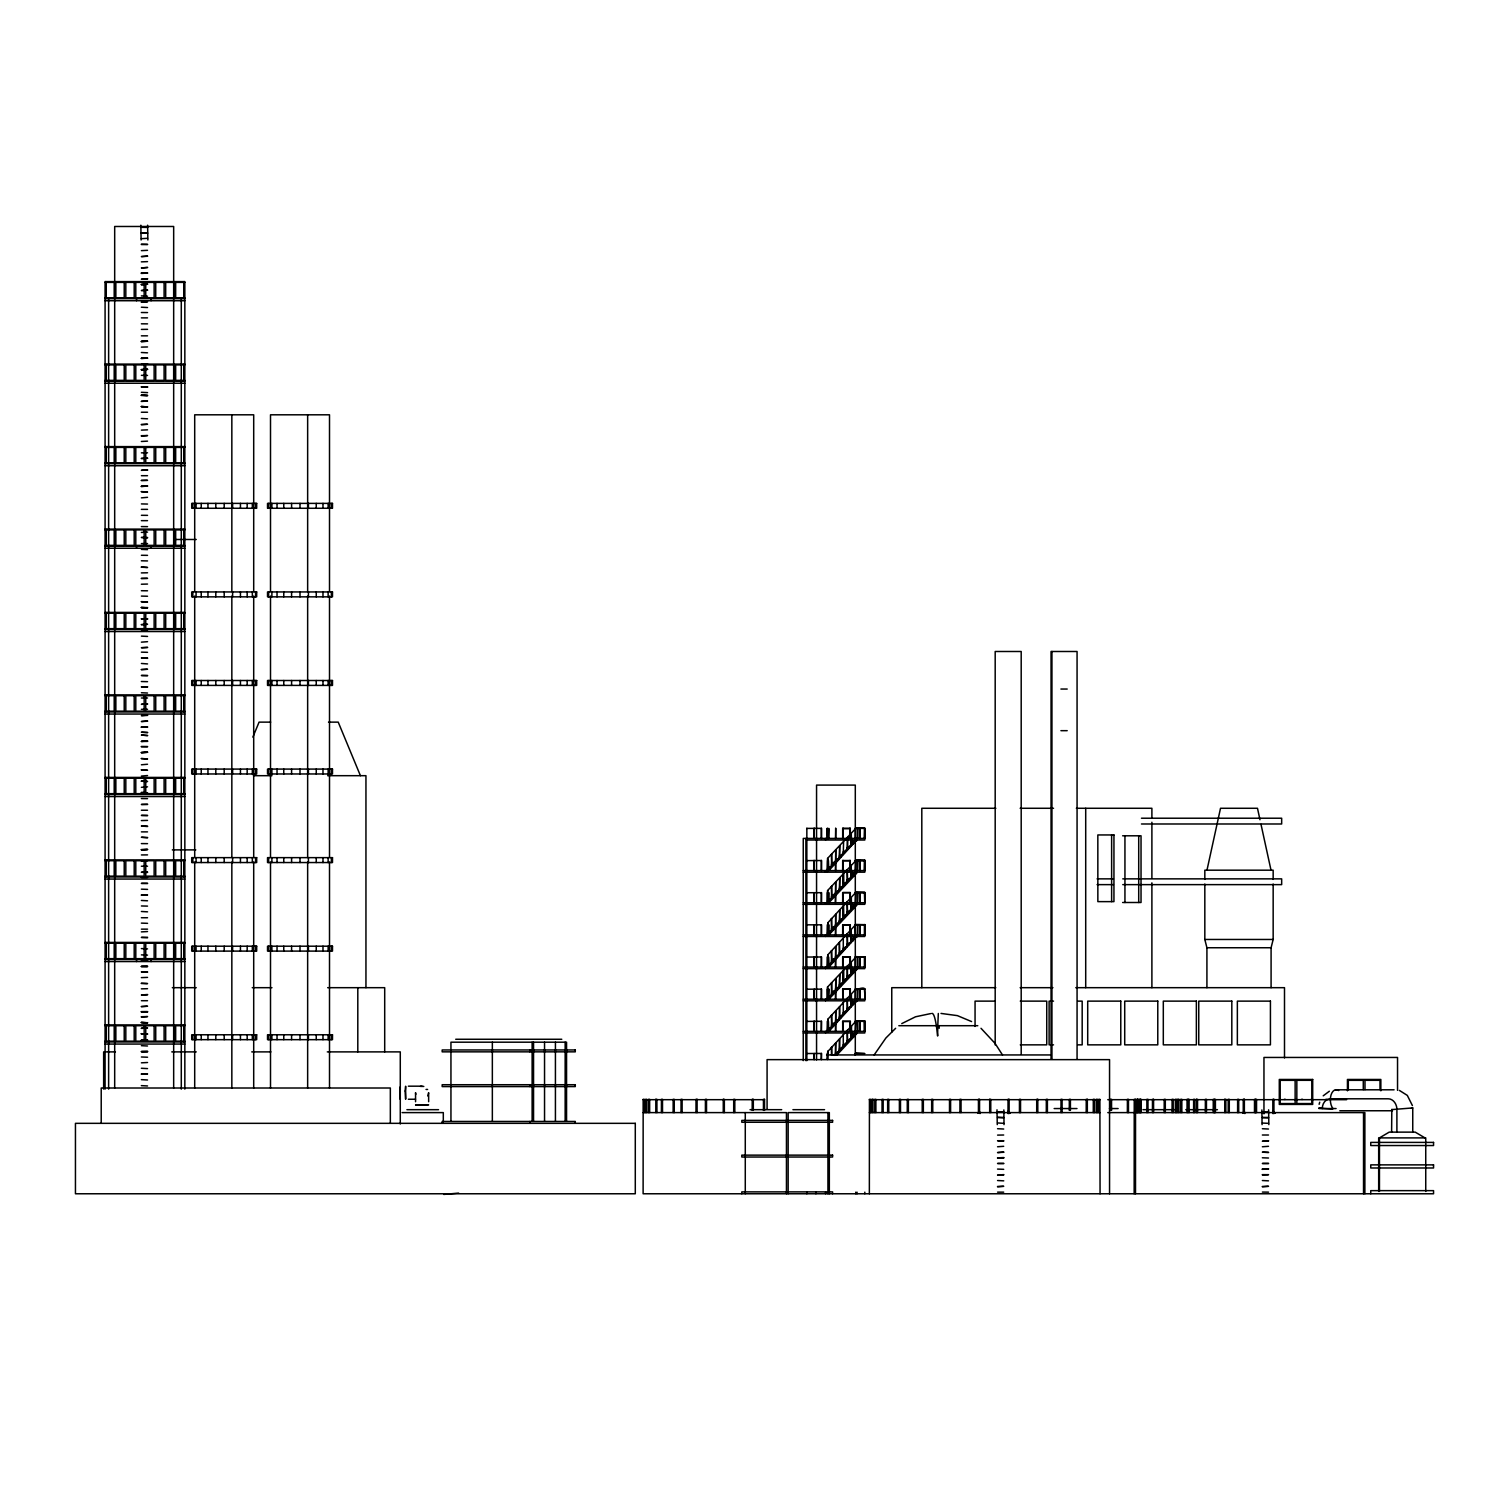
<?xml version="1.0" encoding="UTF-8"?>
<svg xmlns="http://www.w3.org/2000/svg" width="1509" height="1509" viewBox="0 0 1509 1509"><rect width="100%" height="100%" fill="white"/><g stroke="black" fill="none" stroke-linecap="round" stroke-linejoin="round"><path stroke-width="1.5" d="M147.524 226.935L141.374 226.935M141.356 261.868L147.524 261.623M141.412 250.645L147.524 250.324M141.393 244.552L147.524 244.571M141.374 238.705L147.524 238.29M141.393 233.254L147.542 233.254M141.412 227.331L147.524 227.406M141.412 284.541L147.561 284.22L141.393 284.748M141.393 273.431L147.561 273.072L141.374 272.922M141.412 329.415L147.561 329.339M141.374 323.813L147.542 323.869M141.374 312.514L147.542 312.57M141.412 302.007L147.561 301.743L141.393 302.196M141.412 358.35L147.561 358.086L141.393 358.538M141.374 347.127L147.524 346.957M141.374 341.675L147.561 341.204L141.356 341.524M141.374 335.828L147.524 335.828M141.356 395.49L147.524 395.301M141.374 392.302L147.561 392.623M147.524 387.266L141.374 386.851L147.524 386.776M141.412 375.345L147.524 375.42M141.412 369.648L147.561 369.309L141.393 369.837M141.412 430.122L147.524 429.839M141.356 424.406L147.561 424.255L141.393 424.783M141.374 412.24L147.524 412.24M141.412 406.694L147.524 406.789M141.412 401.262L147.561 400.998L141.393 401.469M141.412 458.302L147.561 458.302M141.393 452.851L147.524 452.794M141.356 447.004L147.524 447.343M141.374 441.477L147.524 441.137M141.356 435.705L147.561 435.554L141.393 436.082M141.412 486.37L147.561 486.03L141.393 486.558M141.412 475.693L147.524 475.693M141.374 532.432L147.561 532.111M141.374 526.584L147.542 526.641M141.374 520.662L147.524 520.662M141.412 515.305L147.542 515.361M141.374 509.363L147.524 509.363M141.412 503.912L147.524 504.063M141.356 567.233L147.561 567.478L141.374 567.007M141.356 560.782L147.542 560.933M141.412 555.274L147.524 555.35M141.412 549.389L147.542 549.634M141.412 543.58L147.524 543.58M141.374 590.717L147.542 590.792M141.356 584.228L147.524 584.058M141.412 578.626L147.561 578.362L141.374 578.305M141.356 572.911L147.542 572.779M141.412 636.138L147.524 636.421M141.412 624.537L147.561 624.273L141.393 624.726M141.412 618.935L147.524 619.011M141.356 613.239L147.561 613.314M141.356 607.731L147.524 607.542M141.356 669.506L147.561 669.241L141.374 669.656M141.412 663.47L147.542 663.922M141.412 652.152L147.524 652.322M141.374 698.007L147.524 698.007M141.412 692.744L147.524 693.027M141.356 681.521L147.542 681.672M141.412 727.093L147.561 726.772L141.393 727.3M141.374 709.324L147.524 709.305M141.412 752.557L147.561 752.236L141.393 752.746M141.356 746.785L147.524 746.785M141.374 798.563L147.524 798.638M141.393 787.321L147.524 786.83M147.561 837.476L141.374 837.269L147.524 837.816M141.412 831.874L147.524 831.874M147.561 826.178L141.374 826.027L147.524 826.517M141.356 820.575L147.524 820.406M141.374 810.239L147.524 810.239M141.374 866.223L147.524 866.223M141.393 861.13L147.524 860.715M141.412 854.943L147.542 854.886M141.412 849.68L147.561 849.416L141.393 849.869M141.374 843.588L147.524 843.644M141.412 905.966L147.524 906.117M141.412 895.252L147.561 894.988L141.374 894.931M147.524 244.326L141.374 244.156M147.524 937.806L141.356 937.41L147.524 937.259M141.374 931.883L147.524 931.543M141.393 929.148L147.542 929.148M141.374 917.736L147.524 917.736M141.412 911.493L147.561 911.832M147.561 278.939L141.374 279.24L147.524 278.693M147.524 267.546L141.374 267.942L147.524 267.395M147.524 256.247L141.374 256.587L147.524 256.096M141.356 977.625L147.542 977.398M141.412 966.439L147.561 966.59L141.393 966.628M141.412 954.876L147.524 955.122M147.524 307.534L141.374 307.214M147.524 296.217L141.374 295.896M147.561 290.237L141.374 290.539L147.524 289.992M147.524 1011.615L141.374 1011.615M141.412 1006.484L147.561 1006.22L141.393 1006.673M141.412 1000.712L147.524 1000.712M141.356 988.848L147.524 988.697M141.356 983.51L147.561 983.585L141.374 983.189M141.412 1040.229L147.561 1039.89L141.393 1040.418M141.356 1033.986L147.524 1033.986M141.412 1028.214L147.561 1027.95L141.393 1028.402M141.356 1022.687L147.524 1022.687M141.356 1016.726L147.561 1016.576L141.393 1017.047M141.412 1012.011L147.524 1012.086M147.524 352.823L141.374 352.502M141.374 1079.633L147.524 1079.991M141.393 1074.276L147.561 1073.955L141.374 1073.88M141.374 1068.278L147.524 1068.598M141.412 1062.826L147.542 1062.506M141.356 1085.631L147.542 1085.952M147.524 418.804L141.374 418.483M147.561 470.167L141.374 470.318L147.561 469.903M147.524 537.883L141.374 537.468L147.542 537.487M147.524 596.244L141.374 596.093M147.524 686.953L141.356 686.859L147.561 686.784M147.524 675.749L141.374 675.485L147.542 675.428M147.524 658.358L141.374 657.943L147.561 658.018M147.561 721.227L141.374 721.528L147.524 720.981M147.561 715.417L141.374 715.624L147.542 715.096M147.524 740.919L141.374 741.409L147.561 741.409M147.524 735.487L141.374 735.09L147.542 735.619M147.561 732.619L141.374 732.223L147.561 732.45M141.393 727.017L147.542 727.3M147.524 815.671L141.374 815.407L147.524 815.35M147.524 804.523L141.374 804.467L147.561 804.203M147.561 889.386L141.374 889.159M147.524 883.576L141.356 883.387L147.524 883.237M147.524 872.428L141.356 872.277L147.524 871.938M147.561 923.338L141.374 923.112M147.524 900.779L141.374 900.458M147.524 948.897L141.374 948.576M147.561 943.106L141.356 942.936L147.561 942.936M147.524 972.211L141.374 971.871L147.524 971.871M147.524 960.912L141.374 960.573L147.524 960.573M147.561 994.808L141.374 995.016L147.542 994.488M147.561 1057.224L141.374 1056.998M147.542 1051.735L141.356 1051.528L147.542 1051.207M147.524 1046.001L141.374 1045.68M997.581 1135.108L1003.692 1135.013M997.562 1122.941L1003.692 1123.337M997.543 1111.775L1003.692 1111.944M997.543 1169.079L1003.711 1169.324M997.581 1192.148L1003.692 1192.148M997.543 1186.451L1003.73 1186.3L997.562 1186.829M997.562 1180.528L1003.749 1180.849M1003.711 1174.606L997.543 1175.096L1003.749 1174.945M1003.749 1152.272L997.543 1152.574L1003.711 1152.027M1003.692 1146.312L997.562 1146.765M1003.692 1141.049L997.543 1140.729L1003.711 1140.729M1003.692 1129.034L997.562 1128.713M1003.711 1117.886L997.543 1117.396L1003.711 1117.396M1003.692 1163.646L997.543 1163.477L1003.711 1163.307M1003.711 1158.025L997.543 1157.875L1003.711 1157.554M1262.354 1123.073L1268.503 1123.337M1262.354 1111.775L1268.503 1112.039M1262.354 1157.78L1268.522 1158.025M1262.354 1135.013L1268.503 1135.013M1262.392 1192.072L1268.56 1192.148M1262.354 1186.451L1268.541 1186.3L1262.373 1186.829M1262.373 1180.528L1268.503 1180.849M1262.392 1174.945L1268.56 1174.681L1262.373 1174.624M1262.392 1169.173L1268.541 1168.834L1262.373 1169.362M1268.56 1140.974L1262.354 1141.257L1268.522 1140.729M1268.503 1129.034L1262.373 1128.713M1268.522 1117.886L1262.354 1117.547L1268.522 1117.396M1268.503 1163.646L1262.354 1163.477L1268.522 1163.307M1268.503 1152.348L1262.354 1152.178L1268.522 1152.518M1268.503 1146.312L1262.373 1146.765M1008.031 1112.963L1008.125 1111.265L1010.162 1112.963M1272.841 1112.963L1272.936 1111.265L1274.973 1112.963M141.374 317.871L147.524 317.871M147.561 358.255L141.393 358.255M147.524 386.926L141.412 386.926M147.542 458.17L141.393 458.623M141.374 746.465L147.524 746.521M147.524 619.162L141.374 618.765L147.542 618.69M147.561 849.586L141.393 849.586M141.374 341.204L147.524 341.279M147.524 284.201L141.393 284.447M147.524 486.03L141.393 486.275M147.524 497.329L141.393 497.857M141.412 642.155L147.542 641.683M147.524 764.252L141.393 764.78M147.524 775.551L141.393 776.079M147.524 966.1L141.393 966.345M399.942 1088.083L400.281 1099.25L400.036 1087.046M141.091 239.988L140.846 225.199M147.618 225.199L147.863 239.988M996.996 1109.794L997.26 1124.62M1003.843 1109.926L1004.032 1124.62M1262.071 1124.62L1261.882 1109.926M1268.616 1109.832L1268.843 1124.62M141.412 380.985L147.524 380.928M141.412 629.989L147.524 629.932M141.374 877.465L147.524 877.465M141.393 1051.735L147.524 1051.679M997.581 1158.082L1003.711 1157.78M141.374 227.067L147.542 227.01M141.374 1011.747L147.542 1011.69M806.655 828.403L821.537 828.366L821.537 838.419M806.655 860.62L821.537 860.526L821.518 870.58M806.655 892.724L821.537 892.687L821.481 902.74M806.655 924.828L821.537 924.828L821.5 934.901M806.655 957.046L821.537 956.989L821.481 967.062M806.655 989.206L821.537 989.149L821.481 999.203M806.655 1021.404L821.537 1021.31L821.386 1031.364M806.655 1053.527L821.537 1053.471L821.386 1059.507M864.506 838.419L864.808 828.215L865.053 838.419L803.26 838.419L803.26 1060.62M864.714 860.734L864.506 870.58M803.26 870.58L865.129 870.58L864.902 860.413M864.412 892.687L864.808 904.325L803.26 904.325M855.15 892.687L865.185 892.687L865.185 902.74L803.26 902.74M803.26 934.901L865.129 934.901L865.166 924.791L855.15 924.828M864.412 989.149L865.185 999.203L803.26 999.203M803.26 1000.807L864.808 1000.807L864.808 988.81C862.997 986.094 853.207 991.753 855.867 988.772L865.185 989.263L855.15 989.149M864.846 1021.555L865.166 1031.364L803.26 1031.364M855.999 1053.376L855.226 1054.093L855.867 1053.075L864.676 1053.659M141.393 741.447L147.561 741.089M1206.974 870.184L1220.517 808.277L1257.487 808.277L1259.977 819.745M1271.087 987.678L1271.087 947.746L1273.162 939.466L1273.162 884.029M1319.13 1104.305L1319.715 1102.211M252.852 737.128L259.076 722.132L270.658 722.132M427.783 1095.987L428.65 1092.705L428.65 1101.721M864.714 934.901L864.94 925.017M864.619 1053.471L855.15 1053.471M874.145 1054.942L885.896 1038.003L895.629 1028.289M1391.619 1132.127L1391.807 1109.36M980.058 1113.567L979.454 1111.322L977.945 1113.284M1010.03 1113.284L1008.05 1113.567M1244.868 1113.567L1244.265 1111.322L1242.756 1113.284M1274.841 1113.284L1272.86 1113.567M864.997 956.857L865.091 967.062L803.26 967.062M864.94 1021.235L855.867 1020.933L855.433 1032.175M856.037 828.328L855.263 829.007L855.867 827.969L864.808 828.139L864.808 840.023L806.843 840.023M855.433 871.372L855.867 860.13L864.808 860.205L864.808 872.183L803.26 872.183M856.018 860.451L827.536 890.574L827.536 903.533L825.574 903.533M855.471 903.533L855.867 892.291L864.808 892.309M864.846 892.555L855.867 892.328L827.875 922.735L827.837 932.788M855.999 892.573L855.188 893.196M855.886 956.649L855.094 957.8L855.867 956.612L865.053 957.234M855.207 989.697L855.999 989.055M827.649 1059.412L827.932 1051.358L855.961 1021.159M829.271 902.325L856.829 873.089L855.094 872.975L827.536 902.212L829.158 901.42M829.271 934.486L856.829 905.249L855.094 905.136L827.536 934.373L829.158 933.581M829.271 998.807L856.829 969.551L855.094 969.457L827.536 998.694L829.158 997.902M835.194 1054.885L855.094 1033.759L856.716 1033.759L836.929 1054.998M855.094 829.158L827.536 858.414L827.536 871.372L825.574 871.372M827.932 964.949L827.781 954.876L855.867 924.451L864.808 924.677M827.837 1029.251L827.875 1019.197L855.094 989.961M1323.223 1095.817L1329.354 1091.233M901.76 1023.611L915.548 1016.783L930.6 1013.614M1412.745 1132.127L1412.745 1107.927L1411.33 1108.323M415.786 1105.003L427.783 1105.097M420.407 1086.405L423.803 1086.405M443.759 1194.43L458.623 1193.091M141.374 232.858L147.542 233.027M141.393 273.148L147.561 273.072M105.083 282.39L114.269 282.39L114.269 297.858L105.083 297.858M184.834 282.39L175.666 282.39L175.666 297.858L184.834 297.858M105.083 298.65L184.834 298.65M105.083 300.725L184.834 300.725M105.083 364.103L184.834 364.103M105.083 364.895L114.269 364.895L114.269 380.362L105.083 380.362M184.834 364.895L175.666 364.895L175.666 380.362L184.834 380.362M141.393 369.554L147.561 369.384M105.083 381.155L184.834 381.155M105.083 383.229L184.834 383.229M105.083 446.607L184.834 446.607M105.083 447.4L114.269 447.4L114.269 462.867L105.083 462.867M184.834 447.4L175.666 447.4L175.666 462.867L184.834 462.867M105.083 463.659L184.834 463.659M105.083 465.734L184.834 465.734M105.083 529.112L184.834 529.112M105.083 529.904L114.269 529.904L114.269 545.371L105.083 545.371M184.834 529.904L175.666 529.904L175.666 545.371L184.834 545.371M173.837 539.486L196.227 539.486M105.083 546.164L184.834 546.164M105.083 548.239L184.834 548.239M105.083 612.409L184.834 612.409M105.083 613.201L114.269 613.201L114.269 628.668L105.083 628.668M184.834 613.201L175.666 613.201L175.666 628.668L184.834 628.668M105.083 629.46L184.834 629.46M105.083 631.535L184.834 631.535M1060.921 689.047L1067.203 689.047M105.083 694.913L184.834 694.913M105.083 695.706L114.269 695.706L114.269 711.173L105.083 711.173M184.834 695.706L175.666 695.706L175.666 711.173L184.834 711.173M105.083 711.965L184.834 711.965M105.083 714.04L184.834 714.04M328.509 722.132L338.223 722.132L360.425 775.683M1060.921 730.677L1067.203 730.677M141.393 752.463L147.561 752.293M253.38 775.683L271.96 775.683M327.66 775.683L365.951 775.683L365.951 987.678M105.083 777.418L184.834 777.418M105.083 778.21L114.269 778.21L114.269 793.659L105.083 793.659M184.834 778.21L175.666 778.21L175.666 793.659L184.834 793.659M105.083 794.47L184.834 794.47M105.083 796.545L184.834 796.545M995.865 808.277L921.81 808.277L921.81 987.678M1020.159 808.277L1053.546 808.277M1076.351 808.277L1151.895 808.277L1151.895 817.595M1141.464 818.218L1281.669 818.218L1281.669 823.989L1141.464 823.989M827.215 828.366L827.649 838.419M835.779 828.366L835.477 838.419M850.114 828.271L850.208 838.419L850.284 828.366L842.682 828.366L842.682 838.419M855.15 828.366L864.619 828.422M842.871 828.611L850.114 828.611M852.774 844.191L851.151 844.983L851.151 833.326L851.548 843.38M1122.621 835.797L1141.03 835.797L1141.03 902.495L1122.621 902.495M847.605 837.42L847.228 849.058L848.831 848.265M825.574 839.211L827.536 839.211L827.385 828.271L827.215 838.419M855.094 839.211L857.055 839.211M856.716 840.815L855.094 840.815L827.536 870.071L829.271 870.165L856.716 840.023M855.094 841.324L853.132 841.324L853.132 842.927L854.735 842.135M843.588 841.588L843.286 853.245L844.908 852.434M853.132 842.135L855.094 842.135M851.151 843.38L853.132 843.38L851.151 844.191M839.74 845.983L839.344 857.64L840.966 856.848M849.19 846.304L850.812 846.304M847.228 847.473L849.19 847.473L847.228 848.265M172.328 849.888L195.774 849.888M845.247 850.378L846.87 850.378M843.286 851.642L845.247 851.642L843.286 852.434M831.478 854.245L831.855 864.299M841.324 854.547L842.927 854.547M839.344 856.037L841.324 856.037L839.344 856.848M837.382 858.961L839.004 858.961M105.083 859.923L184.834 859.923M835.42 860.205L837.382 860.205L835.42 861.017M827.536 860.526L827.272 870.58M828.384 860.526L828.592 868.562M855.15 860.526L865.185 860.564M105.083 860.715L114.269 860.715L114.269 876.163L105.083 876.163M184.834 860.715L175.666 860.715L175.666 876.163L184.834 876.163M842.871 860.771L850.114 860.771M835.42 861.809L837.023 861.017M835.42 862.318L833.44 862.318L833.44 863.921L835.062 863.129M833.44 863.129L835.42 863.129M831.478 864.299L833.44 864.299L831.478 865.091M852.774 876.352L851.151 877.144L851.151 865.487L851.548 875.541M829.516 867.203L831.119 867.203M827.536 868.467L829.516 868.467L827.536 869.259M855.094 871.372L857.055 871.372M843.682 883.802L843.286 873.749L843.286 885.387L844.908 884.595M855.094 873.485L853.132 873.485L853.132 875.088L854.735 874.296M853.132 874.296L855.094 874.296M851.151 875.541L853.132 875.541L851.151 876.352M105.083 876.974L184.834 876.974M839.74 878.144L839.344 889.801L840.966 889.008M849.19 878.464L850.812 878.464M105.083 879.049L184.834 879.049M1097.081 878.86L1113.435 878.86M1122.771 878.86L1281.669 878.86L1281.669 884.632L1122.771 884.632M847.228 879.634L849.19 879.634L847.228 880.426M835.797 882.312L835.382 902.74M845.247 882.539L846.87 882.539M843.286 884.595L845.247 884.595L843.286 883.802L843.644 873.749M1097.081 884.632L1113.435 884.632M831.478 886.405L831.817 896.459M841.324 886.707L842.927 886.707M839.344 888.197L841.324 888.197L839.344 889.008M837.382 891.121L839.004 891.121M835.42 892.366L837.382 892.366L835.42 893.177M842.871 892.536L850.114 892.536M828.781 892.687L828.403 902.74M850.114 892.592L850.171 902.74L850.322 892.687L842.682 892.687L842.682 902.74L842.871 892.592M835.42 893.969L837.023 893.177M835.42 894.479L833.44 894.479L833.44 896.082L835.062 895.29M833.44 895.29L835.42 895.29M831.478 896.459L833.44 896.459L831.478 897.251M829.516 899.364L831.119 899.364M827.536 900.628L829.516 900.628L827.536 901.42M855.094 903.533L857.055 903.533M855.094 905.645L853.132 905.645L853.132 907.249L854.735 906.437M844.908 916.755L843.286 917.547L843.305 905.89L843.682 915.963M853.132 906.437L855.094 906.437M851.151 907.701L853.132 907.701L851.151 908.512M839.74 910.304L839.344 921.961L840.966 921.15M849.19 910.606L850.812 910.606M847.228 911.794L849.19 911.794L847.228 912.587M835.797 914.473L835.401 934.901M845.247 914.699L846.87 914.699M843.286 916.755L845.247 916.755L843.286 915.963L843.474 905.89M831.478 918.547L831.78 928.62M841.324 918.868L842.927 918.868M839.344 920.358L841.324 920.358L839.344 921.15M827.819 922.678L827.536 935.693L825.574 935.693M837.382 923.263L839.004 923.263M835.42 924.527L837.382 924.527L835.42 925.338M828.781 924.828L828.422 934.901M850.114 924.753L850.114 934.901L850.303 924.828L842.682 924.828L842.682 934.901L842.871 924.753M842.871 925.074L850.114 925.074M855.094 925.639L855.339 935.693M835.42 926.13L837.023 925.338M835.42 926.639L833.44 926.639L833.44 928.242L835.062 927.45M833.44 927.45L835.42 927.45M831.478 928.62L833.44 928.62L831.478 929.412M852.774 940.654L851.151 941.465L851.17 929.808L851.548 939.862M829.516 931.525L831.119 931.525M827.536 932.788L829.516 932.788L827.536 933.581M847.228 933.882L847.586 943.936M855.094 935.693L857.055 935.693M803.26 936.485L864.808 936.485L864.808 924.489M856.716 937.296L855.094 937.296L827.536 966.533L829.271 966.647L856.716 936.485M855.094 937.806L853.132 937.806L853.132 939.409L854.735 938.598M843.286 938.051L843.286 949.708L844.908 948.916M853.132 938.598L855.094 938.598M1204.823 884.029L1204.823 939.466L1273.162 939.466M851.151 940.654L853.132 940.654L851.151 939.862L851.265 929.808M105.083 942.427L184.834 942.427M849.19 942.767L850.812 942.767M105.083 943.219L114.269 943.219L114.269 958.668L105.083 958.668M184.834 943.219L175.666 943.219L175.666 958.668L184.834 958.668M847.228 943.936L849.19 943.936L847.228 944.747M835.797 946.633L835.439 967.062M845.247 946.86L846.87 946.86M1204.823 939.466L1206.917 947.746L1271.087 947.746M843.286 948.124L845.247 948.124L843.286 948.916M831.478 950.708L831.817 960.78M841.324 951.028L842.927 951.028M839.344 952.519L841.324 952.519L839.344 953.311M827.762 954.763L827.536 967.854L825.574 967.854M837.382 955.423L839.004 955.423M835.42 956.687L837.382 956.687L835.42 957.479M855.15 956.989L865.129 956.989L864.714 967.062M842.871 957.234L850.114 957.234M835.42 958.29L837.023 957.479M835.42 958.8L833.44 958.8L833.44 960.403L835.062 959.592M105.083 959.479L184.834 959.479M833.44 959.592L835.42 959.592M831.478 960.78L833.44 960.78L831.478 961.573M105.083 961.554L184.834 961.554M852.774 972.815L851.151 973.626L851.17 961.969L851.548 972.022M829.516 963.685L831.119 963.685M827.536 964.949L829.516 964.949L827.536 965.741M847.228 966.043L847.473 976.097M855.094 967.854L857.055 967.854M803.26 968.646L864.808 968.646L864.808 956.649M843.663 980.265L843.286 970.212L843.286 981.869L844.908 981.076M855.094 969.966L853.132 969.966L853.132 971.57L854.735 970.759M853.132 970.759L855.094 970.759M851.151 972.022L853.132 972.022L851.151 972.815M839.74 974.625L839.344 986.282L840.966 985.471M849.19 974.927L850.812 974.927M847.228 976.097L849.19 976.097L847.228 976.908M845.247 979.02L846.87 979.02M843.286 981.076L845.247 981.076L843.286 980.265L843.644 970.212M831.478 982.868L831.78 992.922M841.324 983.189L842.927 983.189M839.344 984.679L841.324 984.679L839.344 985.471M172.328 987.678L196.245 987.678M252.248 987.678L271.96 987.678M327.66 987.678L384.701 987.678L384.701 1051.886M837.382 987.584L839.004 987.584M995.789 987.678L891.762 987.678L891.762 1032.175M1020.159 987.678L1052.924 987.678M1075.785 987.678L1284.499 987.678L1284.499 1057.941M835.42 988.848L837.382 988.848L835.42 989.64M835.42 990.451L837.023 989.64M835.42 990.96L833.44 990.96L833.44 992.564L835.062 991.753M833.44 991.753L835.42 991.753M831.478 992.922L833.44 992.922L831.478 993.733M829.516 995.846L831.119 995.846M827.536 997.091L829.516 997.091L827.536 997.902M847.228 998.204L847.549 1008.257M825.574 1000.014L827.536 1000.014L827.554 987.037L855.377 957.687L855.339 967.854M855.094 1000.014L857.055 1000.014M994.903 1001.127L975.059 1001.127L975.059 1026.441M1020.273 1001.127L1046.737 1001.127L1046.737 1044.85L1020.273 1044.85M1053.527 1001.127L1049.113 1001.127L1049.113 1044.85L1053.527 1044.85M1077.766 1001.127L1082.179 1001.127L1082.179 1044.85L1077.766 1044.85M856.716 1001.599L855.094 1001.599L827.536 1030.854L829.271 1030.968L856.716 1000.807M855.094 1002.127L853.132 1002.127L853.132 1003.711L854.735 1002.919M843.286 1002.372L843.286 1014.029L844.908 1013.237M853.132 1002.919L855.094 1002.919M851.151 1004.183L853.132 1004.183L851.151 1004.975M849.19 1007.088L850.812 1007.088M847.228 1008.257L849.19 1008.257L847.228 1009.068M845.247 1011.181L846.87 1011.181M843.286 1012.426L845.247 1012.426L843.286 1013.237M941.012 1013.426L957.404 1015.632L971.589 1021.574M831.478 1015.029L831.874 1025.083M841.324 1015.35L842.927 1015.35M839.344 1016.84L841.324 1016.84L839.344 1017.632M827.932 1019.197L827.536 1032.175L825.574 1032.175M837.382 1019.744L839.004 1019.744M835.42 1021.008L837.382 1021.008L835.42 1021.8M828.384 1021.31L828.63 1031.364M855.15 1021.31L864.997 1021.367M842.871 1021.555L850.114 1021.555M835.42 1022.612L837.023 1021.8M835.42 1023.121L833.44 1023.121L833.44 1024.724L835.062 1023.913M833.44 1023.913L835.42 1023.913M105.083 1024.932L184.834 1024.932M831.478 1025.083L833.44 1025.083L831.478 1025.894M105.083 1025.724L114.269 1025.724L114.269 1041.172L105.083 1041.172M184.834 1025.724L175.666 1025.724L175.666 1041.172L184.834 1041.172M898.836 1025.705L977.794 1025.705M829.516 1028.006L831.119 1028.006M827.536 1029.251L829.516 1029.251L827.536 1030.062M847.228 1030.364L847.605 1040.418M855.094 1032.175L857.055 1032.175M803.26 1032.967L864.808 1032.967L864.808 1020.971M855.094 1034.287L853.132 1034.287L853.132 1035.872L854.735 1035.08M843.286 1034.533L843.286 1046.19L844.908 1045.397M853.132 1035.08L855.094 1035.08M851.151 1036.343L853.132 1036.343L851.151 1037.136M455.718 1039.267L561.782 1039.267M849.19 1039.248L850.812 1039.248M141.393 1040.135L147.524 1040.38M847.228 1040.418L849.19 1040.418L847.228 1041.229M105.083 1041.965L184.834 1041.965M835.797 1043.115L835.42 1054.753L837.023 1053.961M845.247 1043.323L846.87 1043.323M105.083 1044.058L184.834 1044.058M843.286 1044.586L845.247 1044.586L843.286 1045.397M831.478 1047.189L831.78 1055.244M841.324 1047.51L842.927 1047.51M839.344 1049L841.324 1049L839.344 1049.792M827.724 1051.207L827.385 1059.507L827.272 1053.471M115.42 1051.886L103.649 1051.886L103.649 1089.102M171.762 1051.886L196.245 1051.886M251.739 1051.886L270.922 1051.886M327.302 1051.886L400.281 1051.886L400.281 1123.979M837.382 1051.905L839.004 1051.905M835.42 1053.169L837.382 1053.169L835.42 1053.961M826.611 1054.942L1050.019 1054.942M833.44 1055.281L835.42 1055.281M408.373 1086.178L422.105 1086.178M426.047 1089.441L427.594 1089.441M1335.484 1089.8L1394.09 1089.8M408.373 1099.25L415.503 1099.25M655.83 1099.344L656.905 1099.344L656.924 1112.605M697.083 1099.344L696.007 1099.344L695.989 1112.605M723.283 1099.344L724.339 1099.344L724.358 1112.605M764.516 1099.344L763.46 1099.344L763.441 1110.398M872.957 1099.344L871.9 1099.344L871.881 1112.605M989.697 1099.344L990.753 1099.344L990.772 1112.605M1037.777 1099.344L1036.721 1099.344L1036.702 1112.605M1087.31 1099.344L1086.235 1099.344L1086.216 1112.605M1153.555 1099.344L1152.48 1099.344L1152.461 1112.605M1177.85 1099.344L1178.925 1099.344L1178.944 1112.605M1196.486 1099.344L1197.542 1099.344L1197.561 1112.605M1224.761 1099.344L1225.836 1099.344L1225.855 1112.605M1244.34 1099.344L1243.265 1099.344L1243.246 1112.605M1284.272 1099.344L1285.328 1099.344M1301.531 1099.344L1302.588 1099.344M1311.132 1099.344L1312.189 1099.344M1325.826 1099.344L1326.883 1099.344M643.117 1099.684L764.063 1099.684M869.354 1099.684L1100.061 1099.684M1107.776 1099.684L1346.613 1099.684M415.56 1104.871L428.65 1104.871M1054.15 1108.549L1076.992 1108.549M1109.436 1108.549L1118.131 1108.549M1318.96 1108.549L1336.087 1108.549M406.902 1109.681L438.534 1109.681M750.048 1109.681L781.681 1109.681M792.923 1109.681L824.555 1109.681M1142.935 1109.681L1174.568 1109.681M1185.791 1109.681L1217.442 1109.681M1339.803 1110.756L1392.43 1110.756M402.13 1112.605L443.306 1112.605L443.306 1121.885M643.117 1112.605L786.453 1112.605L786.453 1193.77M869.354 1112.605L1100.061 1112.605M1107.795 1112.605L1364.872 1112.605L1364.872 1193.77M1262.373 1169.079L1268.522 1169.079M825.574 1192.959L827.536 1192.959M1321.299 1108.059L1318.715 1108.172L1332.654 1109.077M1412.745 1107.927L1391.977 1109.587M1399.352 1090.385L1407.312 1095.402L1412.405 1105.569M1424.968 1137.899L1415.216 1132.127L1389.204 1132.127L1379.452 1137.899L1379.452 1191.431M855.377 925.583L856.037 924.81M981.001 1028.289L995.053 1043.379L1002.485 1054.942M827.573 986.773L827.743 997.091M938.315 1013.482L937.787 1025.705A77.166 1.056 -90 0 0 937.636 1036.023A76.77 8.979 -90 0 0 936.334 1025.705L935.995 1023.611A60.002 7.017 -90 0 0 931.77 1013.482M864.638 860.677L857.565 860.564L857.433 870.58L857.602 860.432M1260.996 824.329L1271.012 870.184M415.786 1094.402L415.56 1092.705L415.56 1101.721M1425.741 1191.431L1425.741 1137.899L1378.679 1137.899L1378.679 1191.431M1397.541 1090.347L1397.541 1057.451L1263.957 1057.451L1263.957 1113.849M1396.9 1132.127L1396.9 1108.549A11.11 8.752 -90 0 0 1388.223 1098.797L1330.391 1098.797A9.639 8.092 -90 0 0 1322.299 1108.549M1380.848 1090.818L1380.848 1079.463L1347.443 1079.463L1347.443 1090.818M1379.999 1089.611L1379.999 1080.312L1364.985 1080.312L1364.985 1089.611M1370.757 1193.77L1370.757 1190.639L1433.55 1190.639L1433.55 1193.77L643.117 1193.77L643.155 1099.344L644.249 1099.344L644.268 1112.605M1363.532 1112.605L1363.532 1193.77M1363.287 1089.63L1363.287 1080.331L1348.31 1080.331L1348.31 1089.63M1273.936 1112.605L1273.936 1099.344L1272.841 1099.344L1272.823 1112.605M1273.162 879.407L1273.162 870.184L1204.823 870.184L1204.823 879.407M1256.544 1112.605L1256.544 1099.344L1254.507 1099.344L1254.488 1112.605M1244.359 1099.344L1244.359 1112.605M1238.7 1112.605L1238.7 1099.344L1237.625 1099.344L1237.606 1112.605M1229.288 1112.605L1229.288 1099.344L1228.213 1099.344L1228.194 1112.605M1224.742 1099.344L1224.742 1112.605M1215.405 1112.605L1215.405 1099.344L1213.255 1099.344L1213.236 1112.605M1206.917 947.746L1206.917 987.678M1206.446 1112.605L1206.446 1099.344L1205.37 1099.344L1205.351 1112.605M1196.467 1099.344L1196.467 1112.605M1194.713 1112.605L1194.713 1099.344L1193.638 1099.344L1193.619 1112.605M1189.111 1112.605L1189.111 1099.344L1187.055 1099.344L1187.036 1112.605M1188.149 1099.344L1188.017 1112.605M1181.83 1112.605L1181.83 1099.344L1180.755 1099.344L1180.736 1112.605M1177.831 1099.344L1177.831 1112.605M1176.454 1112.605L1176.454 1099.344L1175.379 1099.344L1175.36 1112.605M1173.191 1112.605L1173.191 1099.344L1172.097 1099.344L1172.078 1112.605M1165.306 1112.605L1165.306 1099.344L1164.212 1099.344L1164.194 1112.605M1153.574 1099.344L1153.574 1112.605M1151.895 822.254L1151.895 878.181M1151.895 882.84L1151.895 987.678M1147.972 1112.605L1147.972 1099.344L1146.878 1099.344L1146.859 1112.605M1141.03 1112.605L1141.03 1099.344L1139.616 1099.344L1139.597 1112.605M1140.691 1099.344L1140.691 1112.605M1139.936 1099.344L1139.936 1112.605M1138.71 835.797L1138.71 902.495M1138.559 1112.605L1138.559 1099.344L1136.711 1099.344L1136.692 1112.605M1137.786 1099.344L1137.786 1112.605M1137.446 1099.344L1137.446 1112.605M1135.504 1193.77L1135.541 1099.344L1134.24 1099.344L1134.164 1193.77M1135.315 1099.344L1135.315 1112.605M1128.468 1112.605L1128.468 1099.344L1127.393 1099.344L1127.374 1112.605M1124.941 835.797L1124.941 902.495M1111.624 834.949L1111.624 901.627M1111.548 1110.398L1111.548 1099.344L1110.473 1099.344L1110.454 1110.398M1109.549 1193.77L1109.549 1059.639L767.081 1059.639L767.081 1109.04M1100.061 1193.77L1099.891 1099.344L1098.797 1099.344L1098.778 1112.605M1097.401 1112.605L1097.401 1099.344L1096.326 1099.344L1096.307 1112.605M1094.402 1112.605L1094.402 1099.344L1093.308 1099.344L1093.289 1112.605M1087.329 1099.344L1087.329 1112.605M1085.707 808.277L1085.707 987.678M1077.068 1059.092L1077.068 651.492L1051.056 651.492L1051.056 1059.092M1070.409 1110.398L1070.409 1099.344L1069.315 1099.344L1069.296 1110.398M1062.091 1112.605L1062.091 1099.344L1061.016 1099.344L1060.997 1112.605M1051.943 651.492L1051.943 1059.356M1047.397 1112.605L1047.397 1099.344L1046.322 1099.344L1046.303 1112.605M1037.796 1099.344L1037.796 1112.605M1021.197 1054.376L1021.197 651.492L995.186 651.492L995.186 1044.945M1020.537 1112.605L1020.537 1099.344L1019.462 1099.344L1019.443 1112.605M1009.125 1112.605L1009.125 1099.344L1008.031 1099.344L1008.012 1112.605M989.678 1099.344L989.678 1112.605M979.548 1112.605L979.548 1099.344L978.454 1099.344L978.436 1112.605M961.044 1112.605L961.044 1099.344L959.95 1099.344L959.931 1112.605M950.595 1112.605L950.595 1099.344L949.519 1099.344L949.501 1112.605M939.183 1025.705L939.183 1028.289M932.751 1112.605L932.751 1099.344L931.675 1099.344L931.657 1112.605M923.338 1112.605L923.338 1099.344L922.244 1099.344L922.225 1112.605M908.38 1112.605L908.38 1099.344L907.286 1099.344L907.267 1112.605M900.496 1112.605L900.496 1099.344L899.402 1099.344L899.383 1112.605M888.763 1112.605L888.763 1099.344L887.669 1099.344L887.65 1112.605M883.161 1112.605L883.161 1099.344L882.067 1099.344L882.048 1112.605M875.88 1112.605L875.88 1099.344L874.805 1099.344L874.786 1112.605M872.975 1099.344L872.975 1112.605M870.504 1112.605L870.504 1099.344L869.429 1099.344L869.354 1193.77M864.808 1192.167L864.808 1193.77M864.563 1031.364L864.431 1021.31L864.412 1031.364M864.412 828.366L864.412 838.419M864.412 860.526L864.412 870.58M864.412 924.828L864.412 934.901M864.412 956.989L864.412 967.062M860.055 828.366L860.036 838.419M860.055 860.526L860.055 870.58M860.036 892.687L860.055 902.74M860.055 924.828L860.055 934.901M860.055 956.989L860.055 967.062M860.055 989.149L860.055 999.203M860.055 1021.31L860.055 1031.364M859.866 838.419L859.715 828.366L859.677 838.419M859.866 860.526L859.809 870.58M859.998 892.687L859.772 902.74L859.658 892.687M859.809 956.989L859.866 967.062M859.866 989.149L859.772 999.203L859.677 989.149M859.96 1031.364L859.715 1021.31L859.696 1031.364M859.696 860.526L859.677 870.58M859.696 956.989L859.658 967.062M857.565 934.901L857.602 924.753L857.414 934.901M857.602 956.913L857.565 967.062L857.47 956.989M857.602 1021.235L857.565 1031.364L857.414 1021.31M857.055 838.419L857.055 840.023M857.055 870.58L857.055 872.183M857.055 902.74L857.055 904.325M857.055 934.901L857.055 936.485M857.055 967.062L857.055 968.646M857.055 999.203L857.055 1000.807M857.055 1031.364L857.055 1032.967M857.055 1192.167L857.055 1193.77M855.754 838.419L855.754 840.023M855.754 870.58L855.754 872.183M855.754 902.74L855.754 904.325M855.754 934.901L855.754 936.485M855.754 967.062L855.754 968.646M855.754 999.203L855.754 1000.807M855.754 1192.167L855.754 1193.77M855.471 829.158L855.396 839.211M855.433 989.961L855.339 1000.014M855.301 1055.187L855.301 785.095L816.558 785.095L816.558 1059.884M852.774 908.512L851.151 909.305L851.151 897.648L851.548 907.701M852.774 1004.975L851.151 1005.786L851.151 994.129L851.548 1004.183M852.774 1037.136L851.151 1037.928L851.17 1026.29L851.548 1036.343M851.265 833.326L851.453 843.38M851.208 865.487L851.397 875.541M851.359 897.648L851.359 907.701M851.265 961.969L851.491 972.022M851.397 994.129L851.359 1004.183M851.529 1026.29L851.397 1036.343M850.303 967.062L850.322 956.989L842.682 956.989L842.682 967.062M850.114 860.432L850.114 870.58L850.284 860.526L842.682 860.526L842.682 870.58L842.871 860.432M850.114 956.913L850.02 967.062L849.925 956.989M849.944 828.366L849.925 838.419M849.944 860.526L849.925 870.58M849.944 892.687L849.925 902.74M849.944 924.828L849.925 934.901M849.944 989.149L849.925 999.203M849.944 1031.364L850.322 1021.31L850.284 1031.364L850.114 1021.235L842.871 1021.178L842.871 1031.364M848.831 880.426L847.228 881.218L847.228 869.58L847.605 879.634M848.831 912.587L847.228 913.379L847.228 901.722L847.549 911.794M848.831 944.747L847.228 945.539L847.36 933.882M848.831 976.908L847.228 977.7L847.417 966.043M848.831 1009.068L847.228 1009.861L847.322 998.204M848.831 1041.229L847.228 1042.021L847.36 1030.364M847.473 837.42L847.586 847.473M843.078 828.366L843.059 838.419M843.078 860.526L843.059 870.58M843.041 892.687L843.059 902.74M843.059 924.828L843.078 934.901M843.041 956.989L843.059 967.062M843.041 989.149L843.059 999.203M843.059 1031.364L842.682 1021.31L842.701 1031.364M842.871 828.271L842.833 838.419M842.871 956.913L842.927 967.062M840.966 953.311L839.344 954.122L839.4 942.465L839.645 952.519M840.966 1017.632L839.344 1018.443L839.551 1006.786L839.74 1016.84M840.966 1049.792L839.344 1050.585L839.551 1038.947L839.589 1049M839.645 845.983L839.589 856.037M839.74 878.144L839.74 888.197M839.683 910.304L839.74 920.358M839.74 974.625L839.589 984.679M835.628 828.271L835.779 838.419M835.779 870.58L835.741 850.152L835.382 870.58M835.609 882.312L835.59 902.74M835.609 914.473L835.722 934.901M835.609 946.633L835.628 967.062M835.779 999.203L835.797 978.794L835.382 999.203M835.779 1031.364L835.741 1010.955L835.42 1031.364M835.552 1043.115L835.628 1053.659M833.1 865.091L831.478 865.902L831.666 854.245M833.1 897.251L831.478 898.044L831.629 886.405M833.1 929.412L831.478 930.204L831.497 918.547M833.1 961.573L831.478 962.365L831.534 950.708M833.1 993.733L831.478 994.525L831.666 982.868M833.1 1025.894L831.478 1026.686L831.629 1015.029M832.591 1193.77L832.591 1191.884L741.806 1191.884L741.806 1193.77M831.629 1047.189L831.478 1055.244M829.328 1193.77L829.328 1112.605L788.151 1112.605L788.151 1193.77M828.724 838.419L828.781 828.366L828.441 838.419M828.592 892.687L828.781 902.74M828.592 924.828L828.781 934.901M828.592 956.989L828.762 965.043M828.328 860.432L828.384 868.562M828.328 956.913L828.535 965.043M828.328 1021.235L828.384 1031.364M827.687 858.414L827.932 868.467M827.687 890.574L827.932 900.628M827.932 1112.605L827.932 1193.77M827.272 892.687L827.215 902.74M827.29 924.828L827.215 934.901M827.234 956.989L827.215 967.062M827.272 989.149L827.215 999.203M827.29 1021.31L827.215 1031.364M825.574 838.419L825.574 840.023M825.574 870.58L825.574 872.183M825.574 902.74L825.574 904.325M825.574 934.901L825.574 936.485M825.574 967.062L825.574 968.646M825.574 999.203L825.574 1000.807M825.574 1031.364L825.574 1032.967M825.574 1192.167L825.574 1193.77M821.33 828.271L821.33 838.419M821.33 860.432L821.33 870.58M821.33 892.592L821.33 902.74M821.33 924.753L821.33 934.901M821.33 956.913L821.33 967.062M821.33 989.074L821.33 999.203M821.33 1021.235L821.33 1031.364M821.33 1053.395L821.33 1059.525M815.897 838.419L815.897 840.023M815.897 870.58L815.897 872.183M815.897 902.74L815.897 904.325M815.897 934.901L815.897 936.485M815.897 967.062L815.897 968.646M815.897 999.203L815.897 1000.807M815.897 1192.167L815.897 1193.77M814.275 828.366L814.2 838.419L814.087 828.271M814.143 860.526L814.2 870.58L814.087 860.432M814.275 924.828L814.238 934.901L814.087 924.753M814.275 956.989L814.256 967.062L814.087 956.913M814.294 999.203L814.238 989.149L814.087 999.203M814.238 1021.31L814.275 1031.364M814.294 1059.507L814.256 1053.471L814.087 1059.601M814.087 1021.235L814.087 1031.364M806.843 828.271L806.843 1060.62M806.843 1192.167L806.843 1193.77M805.881 838.419L805.881 1060.62M764.535 1099.344L764.535 1110.398M753.312 1110.398L753.312 1099.344L752.218 1099.344L752.199 1110.398M745.276 1112.605L745.276 1193.77M734.808 1112.605L734.808 1099.344L733.714 1099.344L733.695 1112.605M723.264 1099.344L723.264 1112.605M706.514 1112.605L706.514 1099.344L705.42 1099.344L705.401 1112.605M697.101 1099.344L697.101 1112.605M682.125 1112.605L682.125 1099.344L681.049 1099.344L681.031 1112.605M674.259 1112.605L674.259 1099.344L673.165 1099.344L673.146 1112.605M662.508 1112.605L662.508 1099.344L661.432 1099.344L661.414 1112.605M655.811 1099.344L655.811 1112.605M649.643 1112.605L649.643 1099.344L648.568 1099.344L648.549 1112.605M646.739 1112.605L646.739 1099.344L645.663 1099.344L645.645 1112.605M575.287 1123.337L575.287 1121.451L442.175 1121.451L442.175 1123.337M566.554 1121.017L566.554 1042.191L450.946 1042.191L450.946 1121.017M565.158 1042.191L565.158 1121.017M555.425 1042.191L555.425 1121.017M544.542 1042.191L544.542 1121.017M533.545 1042.191L533.545 1121.017M532.13 1042.191L532.13 1121.017M529.866 1049.962L529.866 1051.848M529.866 1084.726L529.866 1086.593M529.866 1121.451L529.866 1123.337M492.349 1042.191L492.349 1121.017M390.341 1123.337L390.341 1088.008L101.216 1088.008L101.216 1123.337M357.803 987.678L357.803 1051.886M331.376 503.384L331.376 508.269M331.376 591.943L331.376 596.847M331.376 680.502L331.376 685.407M331.376 769.081L331.376 773.966M331.376 857.64L331.376 862.544M331.376 946.2L331.376 951.104M331.376 1034.778L331.376 1039.663M329.509 591.358L329.509 414.805L270.507 414.805L270.507 591.358M329.509 596.055L329.509 857.338M329.509 862.054L329.509 1088.027M328.132 503.384L328.132 508.269M328.132 591.943L328.132 596.847M328.132 680.502L328.132 685.407M328.132 769.081L328.132 773.966M328.132 857.64L328.132 862.544M328.132 946.2L328.132 951.104M328.132 1034.778L328.132 1039.663M322.983 503.384L322.983 508.269M322.983 591.943L322.983 596.847M322.983 680.502L322.983 685.407M322.983 769.081L322.983 773.966M322.983 857.64L322.983 862.544M322.983 946.2L322.983 951.104M322.983 1034.778L322.983 1039.663M316.249 503.384L316.249 508.269M316.249 591.943L316.249 596.847M316.249 680.502L316.249 685.407M316.249 769.081L316.249 773.966M316.249 857.64L316.249 862.544M316.249 946.2L316.249 951.104M316.249 1034.778L316.249 1039.663M308.421 503.384L308.421 508.269M308.421 591.943L308.421 596.847M308.421 680.502L308.421 685.407M308.421 769.081L308.421 773.966M308.421 857.64L308.421 862.544M308.421 946.2L308.421 951.104M308.421 1034.778L308.421 1039.663M307.647 414.805L307.647 591.358M307.647 596.055L307.647 857.338M307.647 862.054L307.647 1088.027M300.008 503.384L300.008 508.269M300.008 591.943L300.008 596.847M300.008 680.502L300.008 685.407M300.008 769.081L300.008 773.966M300.008 857.64L300.008 862.544M300.008 946.2L300.008 951.104M300.008 1034.778L300.008 1039.663M291.595 503.384L291.595 508.269M291.595 591.943L291.595 596.847M291.595 680.502L291.595 685.407M291.595 769.081L291.595 773.966M291.595 857.64L291.595 862.544M291.595 946.2L291.595 951.104M291.595 1034.778L291.595 1039.663M283.767 503.384L283.767 508.269M283.767 591.943L283.767 596.847M283.767 680.502L283.767 685.407M283.767 769.081L283.767 773.966M283.767 857.64L283.767 862.544M283.767 946.2L283.767 951.104M283.767 1034.778L283.767 1039.663M277.034 503.384L277.034 508.269M277.034 591.943L277.034 596.847M277.034 680.502L277.034 685.407M277.034 769.081L277.034 773.966M277.034 857.64L277.034 862.544M277.034 946.2L277.034 951.104M277.034 1034.778L277.034 1039.663M271.884 503.384L271.884 508.269M271.884 591.943L271.884 596.847M271.884 680.502L271.884 685.407M271.884 769.081L271.884 773.966M271.884 857.64L271.884 862.544M271.884 946.2L271.884 951.104M271.884 1034.778L271.884 1039.663M270.507 596.055L270.507 857.338M270.507 862.054L270.507 1088.027M268.64 503.384L268.64 508.269M268.64 591.943L268.64 596.847M268.64 680.502L268.64 685.407M268.64 769.081L268.64 773.966M268.64 857.64L268.64 862.544M268.64 946.2L268.64 951.104M268.64 1034.778L268.64 1039.663M255.587 503.384L255.587 508.269M255.587 591.943L255.587 596.847M255.587 680.502L255.587 685.407M255.587 769.081L255.587 773.966M255.587 857.64L255.587 862.544M255.587 946.2L255.587 951.104M255.587 1034.778L255.587 1039.663M253.701 591.358L253.701 414.805L194.699 414.805L194.699 591.358M253.701 596.055L253.701 857.338M253.701 862.054L253.701 1088.027M252.343 503.384L252.343 508.269M252.343 591.943L252.343 596.847M252.343 680.502L252.343 685.407M252.343 769.081L252.343 773.966M252.343 857.64L252.343 862.544M252.343 946.2L252.343 951.104M252.343 1034.778L252.343 1039.663M247.174 503.384L247.174 508.269M247.174 591.943L247.174 596.847M247.174 680.502L247.174 685.407M247.174 769.081L247.174 773.966M247.174 857.64L247.174 862.544M247.174 946.2L247.174 951.104M247.174 1034.778L247.174 1039.663M240.44 503.384L240.44 508.269M240.44 591.943L240.44 596.847M240.44 680.502L240.44 685.407M240.44 769.081L240.44 773.966M240.44 857.64L240.44 862.544M240.44 946.2L240.44 951.104M240.44 1034.778L240.44 1039.663M232.612 503.384L232.612 508.269M232.612 591.943L232.612 596.847M232.612 680.502L232.612 685.407M232.612 769.081L232.612 773.966M232.612 857.64L232.612 862.544M232.612 946.2L232.612 951.104M232.612 1034.778L232.612 1039.663M231.839 414.805L231.839 591.358M231.839 596.055L231.839 857.338M231.839 862.054L231.839 1088.027M224.2 503.384L224.2 508.269M224.2 591.943L224.2 596.847M224.2 680.502L224.2 685.407M224.2 769.081L224.2 773.966M224.2 857.64L224.2 862.544M224.2 946.2L224.2 951.104M224.2 1034.778L224.2 1039.663M215.806 503.384L215.806 508.269M215.806 591.943L215.806 596.847M215.806 680.502L215.806 685.407M215.806 769.081L215.806 773.966M215.806 857.64L215.806 862.544M215.806 946.2L215.806 951.104M215.806 1034.778L215.806 1039.663M207.959 503.384L207.959 508.269M207.959 591.943L207.959 596.847M207.959 680.502L207.959 685.407M207.959 769.081L207.959 773.966M207.959 857.64L207.959 862.544M207.959 946.2L207.959 951.104M207.959 1034.778L207.959 1039.663M201.244 503.384L201.244 508.269M201.244 591.943L201.244 596.847M201.244 680.502L201.244 685.407M201.244 769.081L201.244 773.966M201.244 857.64L201.244 862.544M201.244 946.2L201.244 951.104M201.244 1034.778L201.244 1039.663M196.076 503.384L196.076 508.269M196.076 591.943L196.076 596.847M196.076 680.502L196.076 685.407M196.076 769.081L196.076 773.966M196.076 857.64L196.076 862.544M196.076 946.2L196.076 951.104M196.076 1034.778L196.076 1039.663M194.699 596.055L194.699 857.338M194.699 862.054L194.699 1088.027M192.831 503.384L192.831 508.269M192.831 591.943L192.831 596.847M192.831 680.502L192.831 685.407M192.831 769.081L192.831 773.966M192.831 857.64L192.831 862.544M192.831 946.2L192.831 951.104M192.831 1034.778L192.831 1039.663M184.834 1089.121L184.834 281.598L105.083 281.598L105.083 1089.121M184.117 281.598L184.117 298.65M184.117 364.103L184.117 381.155M184.117 446.607L184.117 463.659M184.117 529.112L184.117 546.164M184.117 612.409L184.117 629.46M184.117 694.913L184.117 711.965M184.117 777.418L184.117 794.47M184.117 859.923L184.117 876.974M184.117 942.427L184.117 959.479M184.117 1024.932L184.117 1041.965M184.041 282.39L184.041 297.858M184.041 364.895L184.041 380.362M184.041 447.4L184.041 462.867M184.041 529.904L184.041 545.371M184.041 613.201L184.041 628.668M184.041 695.706L184.041 711.173M184.041 778.21L184.041 793.659M184.041 860.715L184.041 876.163M184.041 943.219L184.041 958.668M184.041 1025.724L184.041 1041.172M181.287 298.65L181.287 628.668M181.287 629.46L181.287 1089.121M173.667 1088.027L173.667 226.482L114.684 226.482L114.684 1088.027M151.089 298.65L151.089 300.725M151.089 546.164L151.089 548.239M151.089 959.479L151.089 961.554M145.751 447.4L145.751 462.867L154.144 462.867L154.144 447.4L135.791 447.4L135.791 462.867L144.166 462.867L144.166 447.4M145.751 613.201L145.751 628.668L154.144 628.668L154.144 613.201L135.791 613.201L135.791 628.668L144.166 628.668L144.166 613.201M145.751 860.715L145.751 876.163L154.144 876.163L154.144 860.715L135.791 860.715L135.791 876.163L144.166 876.163L144.166 860.715M145.751 943.219L145.751 958.668L154.144 958.668L154.144 943.219L135.791 943.219L135.791 958.668L144.166 958.668L144.166 943.219M136.546 298.65L136.546 300.725M136.546 546.164L136.546 548.239M136.546 959.479L136.546 961.554M108.629 298.65L108.629 628.668M108.629 629.46L108.629 1089.121M105.875 282.39L105.875 297.858M105.875 364.895L105.875 380.362M105.875 447.4L105.875 462.867M105.875 529.904L105.875 545.371M105.875 613.201L105.875 628.668M105.875 695.706L105.875 711.173M105.875 778.21L105.875 793.659M105.875 860.715L105.875 876.163M105.875 943.219L105.875 958.668M105.875 1025.724L105.875 1041.172M105.8 281.598L105.8 298.65M105.8 364.103L105.8 381.155M105.8 446.607L105.8 463.659M105.8 529.112L105.8 546.164M105.8 612.409L105.8 629.46M105.8 694.913L105.8 711.965M105.8 777.418L105.8 794.47M105.8 859.923L105.8 876.974M105.8 942.427L105.8 959.479M105.8 1024.932L105.8 1041.965M1332.937 1108.587A10.563 6.13 87.7 0 1 1331.07 1094.893A10.563 6.13 87.7 0 1 1338.653 1090.554M752.878 1099.514L752.878 1099.344M979.115 1099.514L979.115 1099.344M1243.925 1099.514L1243.925 1099.344M141.356 491.708L147.561 492.047L141.374 491.576M141.356 480.409L147.561 480.334L141.412 480.503M141.356 601.77L147.561 602.034L141.374 601.601M141.356 769.93L147.561 770.269L141.374 769.779M141.356 758.631L147.561 758.952L141.374 758.48M141.356 792.508L147.561 792.772L141.412 792.527M141.356 781.209L147.561 781.473L141.412 781.209M147.524 363.933L141.374 364.329L147.524 364.122M147.524 647.342L141.374 647.719L147.524 647.512M147.524 703.93L141.374 704.326L147.524 704.118M405.223 1091.026L405.638 1099.193L405.638 1086.235L405.223 1091.026M141.374 395.226L147.561 395.641L141.374 395.169M141.374 406.525L147.561 406.94L141.374 406.468M141.374 607.467L147.561 607.882L141.374 607.41M141.374 1022.423L147.561 1022.838L141.374 1022.366M141.374 1033.722L147.561 1034.137L141.374 1033.665M1008.917 1099.514L1008.936 1099.344M1273.728 1099.514L1273.747 1099.344M124.228 282.39L115.853 282.39L115.853 297.858L124.228 297.858L124.228 282.39M134.207 282.39L125.813 282.39L125.813 297.858L134.207 297.858L134.207 282.39M144.166 282.39L135.791 282.39L135.791 297.858L144.166 297.858L144.166 282.39M154.144 282.39L145.751 282.39L145.751 297.858L154.144 297.858L154.144 282.39M164.104 282.39L155.729 282.39L155.729 297.858L164.104 297.858L164.104 282.39M174.063 282.39L165.688 282.39L165.688 297.858L174.063 297.858L174.063 282.39M124.228 364.895L115.853 364.895L115.853 380.362L124.228 380.362L124.228 364.895M134.207 364.895L125.813 364.895L125.813 380.362L134.207 380.362L134.207 364.895M144.166 364.895L135.791 364.895L135.791 380.362L144.166 380.362L144.166 364.895M154.144 364.895L145.751 364.895L145.751 380.362L154.144 380.362L154.144 364.895M164.104 364.895L155.729 364.895L155.729 380.362L164.104 380.362L164.104 364.895M174.063 364.895L165.688 364.895L165.688 380.362L174.063 380.362L174.063 364.895M124.228 447.4L115.853 447.4L115.853 462.867L124.228 462.867L124.228 447.4M134.207 447.4L125.813 447.4L125.813 462.867L134.207 462.867L134.207 447.4M164.104 447.4L155.729 447.4L155.729 462.867L164.104 462.867L164.104 447.4M174.063 447.4L165.688 447.4L165.688 462.867L174.063 462.867L174.063 447.4M256.681 503.384L191.718 503.384L191.718 508.269L256.681 508.269L256.681 503.384M332.489 503.384L267.527 503.384L267.527 508.269L332.489 508.269L332.489 503.384M124.228 529.904L115.853 529.904L115.853 545.371L124.228 545.371L124.228 529.904M134.207 529.904L125.813 529.904L125.813 545.371L134.207 545.371L134.207 529.904M144.166 529.904L135.791 529.904L135.791 545.371L144.166 545.371L144.166 529.904M154.144 529.904L145.751 529.904L145.751 545.371L154.144 545.371L154.144 529.904M164.104 529.904L155.729 529.904L155.729 545.371L164.104 545.371L164.104 529.904M174.063 529.904L165.688 529.904L165.688 545.371L174.063 545.371L174.063 529.904M256.681 591.943L191.718 591.943L191.718 596.847L256.681 596.847L256.681 591.943M332.489 591.943L267.527 591.943L267.527 596.847L332.489 596.847L332.489 591.943M124.228 613.201L115.853 613.201L115.853 628.668L124.228 628.668L124.228 613.201M134.207 613.201L125.813 613.201L125.813 628.668L134.207 628.668L134.207 613.201M164.104 613.201L155.729 613.201L155.729 628.668L164.104 628.668L164.104 613.201M174.063 613.201L165.688 613.201L165.688 628.668L174.063 628.668L174.063 613.201M256.681 680.502L191.718 680.502L191.718 685.407L256.681 685.407L256.681 680.502M332.489 680.502L267.527 680.502L267.527 685.407L332.489 685.407L332.489 680.502M124.228 695.706L115.853 695.706L115.853 711.173L124.228 711.173L124.228 695.706M134.207 695.706L125.813 695.706L125.813 711.173L134.207 711.173L134.207 695.706M144.166 695.706L135.791 695.706L135.791 711.173L144.166 711.173L144.166 695.706M154.144 695.706L145.751 695.706L145.751 711.173L154.144 711.173L154.144 695.706M164.104 695.706L155.729 695.706L155.729 711.173L164.104 711.173L164.104 695.706M174.063 695.706L165.688 695.706L165.688 711.173L174.063 711.173L174.063 695.706M256.681 769.081L191.718 769.081L191.718 773.966L256.681 773.966L256.681 769.081M332.489 769.081L267.527 769.081L267.527 773.966L332.489 773.966L332.489 769.081M124.228 778.21L115.853 778.21L115.853 793.659L124.228 793.659L124.228 778.21M134.207 778.21L125.813 778.21L125.813 793.659L134.207 793.659L134.207 778.21M144.166 778.21L135.791 778.21L135.791 793.659L144.166 793.659L144.166 778.21M154.144 778.21L145.751 778.21L145.751 793.659L154.144 793.659L154.144 778.21M164.104 778.21L155.729 778.21L155.729 793.659L164.104 793.659L164.104 778.21M174.063 778.21L165.688 778.21L165.688 793.659L174.063 793.659L174.063 778.21M1113.944 834.949L1097.835 834.949L1097.854 901.627L1113.944 901.627L1113.944 834.949M256.681 857.64L191.718 857.64L191.718 862.544L256.681 862.544L256.681 857.64M332.489 857.64L267.527 857.64L267.527 862.544L332.489 862.544L332.489 857.64M124.228 860.715L115.853 860.715L115.853 876.163L124.228 876.163L124.228 860.715M134.207 860.715L125.813 860.715L125.813 876.163L134.207 876.163L134.207 860.715M164.104 860.715L155.729 860.715L155.729 876.163L164.104 876.163L164.104 860.715M174.063 860.715L165.688 860.715L165.688 876.163L174.063 876.163L174.063 860.715M124.228 943.219L115.853 943.219L115.853 958.668L124.228 958.668L124.228 943.219M134.207 943.219L125.813 943.219L125.813 958.668L134.207 958.668L134.207 943.219M164.104 943.219L155.729 943.219L155.729 958.668L164.104 958.668L164.104 943.219M174.063 943.219L165.688 943.219L165.688 958.668L174.063 958.668L174.063 943.219M256.681 946.2L191.718 946.2L191.718 951.104L256.681 951.104L256.681 946.2M332.489 946.2L267.527 946.2L267.527 951.104L332.489 951.104L332.489 946.2M850.114 989.017L842.871 989.017L842.777 999.203L842.682 989.149L850.322 989.149L850.303 999.203L850.114 989.074M828.781 989.149L828.498 999.203L828.781 989.149M1120.772 1001.127L1087.706 1001.127L1087.706 1044.85L1120.772 1044.85L1120.772 1001.127M1157.78 1001.127L1124.714 1001.127L1124.714 1044.85L1157.78 1044.85L1157.78 1001.127M1196.373 1001.127L1163.307 1001.127L1163.307 1044.85L1196.373 1044.85L1196.373 1001.127M1231.816 1001.127L1198.75 1001.127L1198.75 1044.85L1231.816 1044.85L1231.816 1001.127M1270.427 1001.127L1237.361 1001.127L1237.361 1044.85L1270.427 1044.85L1270.427 1001.127M124.228 1025.724L115.853 1025.724L115.853 1041.172L124.228 1041.172L124.228 1025.724M134.207 1025.724L125.813 1025.724L125.813 1041.172L134.207 1041.172L134.207 1025.724M144.166 1025.724L135.791 1025.724L135.791 1041.172L144.166 1041.172L144.166 1025.724M154.144 1025.724L145.751 1025.724L145.751 1041.172L154.144 1041.172L154.144 1025.724M164.104 1025.724L155.729 1025.724L155.729 1041.172L164.104 1041.172L164.104 1025.724M174.063 1025.724L165.688 1025.724L165.688 1041.172L174.063 1041.172L174.063 1025.724M256.681 1034.778L191.718 1034.778L191.718 1039.663L256.681 1039.663L256.681 1034.778M332.489 1034.778L267.527 1034.778L267.527 1039.663L332.489 1039.663L332.489 1034.778M575.287 1049.962L442.175 1049.962L442.175 1051.848L575.287 1051.848L575.287 1049.962M1312.698 1079.463L1279.292 1079.463L1279.292 1104.418L1312.698 1104.418L1312.698 1079.463M1295.137 1080.331L1280.16 1080.331L1280.16 1103.569L1295.137 1103.569L1295.137 1080.331M1311.849 1080.312L1296.835 1080.312L1296.835 1103.569L1311.849 1103.569L1311.849 1080.312M575.287 1084.726L442.175 1084.726L442.175 1086.593L575.287 1086.593L575.287 1084.726M832.591 1120.395L741.806 1120.395L741.806 1122.262L832.591 1122.262L832.591 1120.395M635.289 1123.337L75.45 1123.337L75.45 1193.77L635.289 1193.77L635.289 1123.337M1433.55 1142.407L1370.757 1142.407L1370.757 1145.538L1433.55 1145.538L1433.55 1142.407M832.591 1155.139L741.806 1155.139L741.806 1157.026L832.591 1157.026L832.591 1155.139M1433.55 1164.873L1370.757 1164.873L1370.757 1167.985L1433.55 1167.985L1433.55 1164.873M1255.582 1112.605L1255.582 1099.344L1255.45 1112.605M1214.33 1112.605L1214.33 1099.344L1214.311 1112.605M859.715 934.901L859.772 924.828L859.696 934.901M857.565 838.419L857.602 828.271L857.47 838.419M857.565 902.74L857.602 892.592L857.414 902.74M857.565 999.203L857.602 989.074L857.433 999.203M814.238 902.74L814.2 892.687L814.087 902.74"/></g></svg>
